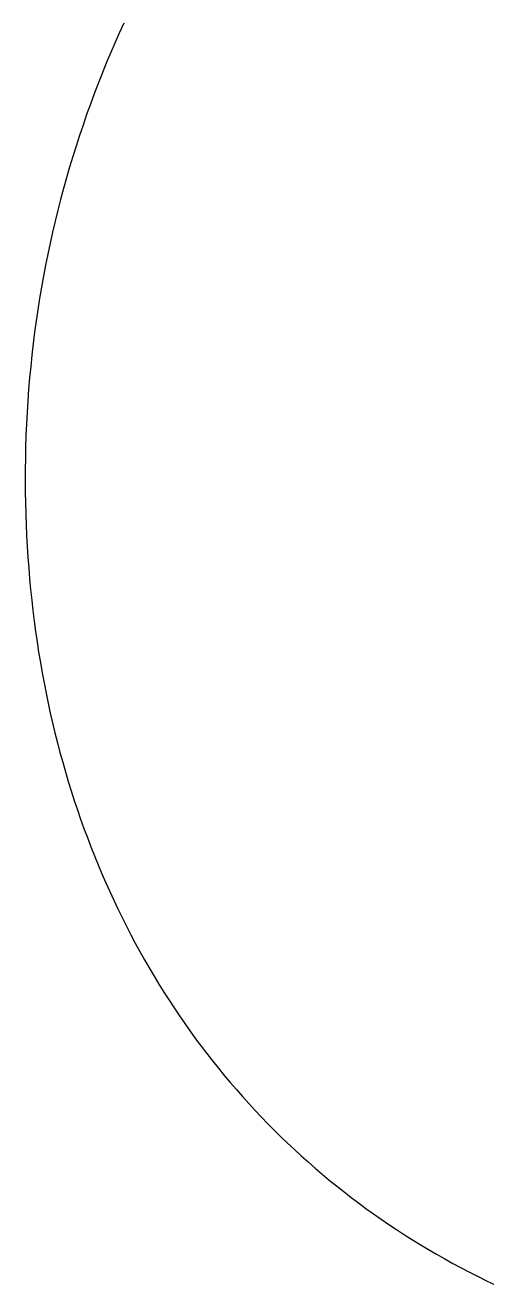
# Model space of a CAD drawing. Extents: x 0 to 841, y 0 to 594.
# Drawn here: x 796.04 to 798.37, y 53.41 to 59.78 of the extents above; entities that cross this region are included whole.
import ezdxf

# ---------------------------------------------------------------- set-up
doc = ezdxf.new("R2010")
doc.units = 0
doc.layers.add('Z-Zz_10_20_45-Z-P_CadLogoAecom', color=7, linetype='Continuous')

# ---------------------------------------------------------------- blocks, each defined once
blk = doc.blocks.new('AECOM_LogoColour')
at = {"layer": 'Z-Zz_10_20_45-Z-P_CadLogoAecom'}
for p, q in [((1.24132, 0.6005), (1.24011, 0.59784)), ((1.24011, 0.59784), (1.23893, 0.59516)), ((1.23893, 0.59516), (1.23777, 0.59247)), ((1.23777, 0.59247), (1.23664, 0.58976)), ((1.23554, 0.58704), (1.23446, 0.5843)), ((1.23664, 0.58976), (1.23554, 0.58704)), ((1.23446, 0.5843), (1.23341, 0.58155)), ((1.23341, 0.58155), (1.23239, 0.57879)), ((1.23239, 0.57879), (1.2314, 0.57601)), ((1.2314, 0.57601), (1.23043, 0.57321)), ((1.22949, 0.5704), (1.22858, 0.56758)), ((1.23043, 0.57321), (1.22949, 0.5704)), ((1.22858, 0.56758), (1.22769, 0.56475)), ((1.22769, 0.56475), (1.22684, 0.5619)), ((1.22684, 0.5619), (1.22601, 0.55904)), ((1.22601, 0.55904), (1.22521, 0.55617)), ((1.22444, 0.55328), (1.2237, 0.55038)), ((1.22521, 0.55617), (1.22444, 0.55328)), ((1.2237, 0.55038), (1.22298, 0.54747)), ((1.22298, 0.54747), (1.2223, 0.54455)), ((1.2223, 0.54455), (1.22164, 0.54161)), ((1.22164, 0.54161), (1.22102, 0.53866)), ((1.22102, 0.53866), (1.22042, 0.5357)), ((1.22042, 0.5357), (1.21986, 0.53273)), ((1.21932, 0.52975), (1.21882, 0.52676)), ((1.21986, 0.53273), (1.21932, 0.52975)), ((1.21882, 0.52676), (1.21834, 0.52376)), ((1.21834, 0.52376), (1.2179, 0.52074)), ((1.2179, 0.52074), (1.21748, 0.51772)), ((1.21748, 0.51772), (1.2171, 0.51468)), ((1.2171, 0.51468), (1.21675, 0.51163)), ((1.21675, 0.51163), (1.21643, 0.50858)), ((1.21643, 0.50858), (1.21614, 0.50551)), ((1.21614, 0.50551), (1.21588, 0.50244)), ((1.21565, 0.49935), (1.21546, 0.49626)), ((1.21588, 0.50244), (1.21565, 0.49935)), ((1.21546, 0.49626), (1.2153, 0.49315)), ((1.2153, 0.49315), (1.21517, 0.49004)), ((1.21517, 0.49004), (1.21507, 0.48699)), ((1.21507, 0.48699), (1.21501, 0.48398)), ((1.21501, 0.48398), (1.21497, 0.48098)), ((1.21497, 0.48098), (1.21496, 0.478)), ((1.21496, 0.478), (1.21498, 0.47502)), ((1.21498, 0.47502), (1.21502, 0.47206)), ((1.21502, 0.47206), (1.2151, 0.46912)), ((1.2151, 0.46912), (1.2152, 0.46618)), ((1.2152, 0.46618), (1.21533, 0.46326)), ((1.21533, 0.46326), (1.21549, 0.46035)), ((1.21549, 0.46035), (1.21567, 0.45746)), ((1.21567, 0.45746), (1.21589, 0.45458)), ((1.21589, 0.45458), (1.21613, 0.45172)), ((1.21613, 0.45172), (1.21639, 0.44886)), ((1.21639, 0.44886), (1.21669, 0.44603)), ((1.21669, 0.44603), (1.21701, 0.4432)), ((1.21701, 0.4432), (1.21735, 0.44039)), ((1.21735, 0.44039), (1.21773, 0.4376)), ((1.21773, 0.4376), (1.21813, 0.43482)), ((1.21813, 0.43482), (1.21856, 0.43205)), ((1.21856, 0.43205), (1.21901, 0.4293)), ((1.21901, 0.4293), (1.21949, 0.42656)), ((1.21949, 0.42656), (1.22, 0.42384)), ((1.22, 0.42384), (1.22053, 0.42113)), ((1.22053, 0.42113), (1.22109, 0.41844)), ((1.22109, 0.41844), (1.22168, 0.41577)), ((1.22168, 0.41577), (1.22229, 0.41311)), ((1.22229, 0.41311), (1.22292, 0.41046)), ((1.22292, 0.41046), (1.22359, 0.40783)), ((1.22359, 0.40783), (1.22427, 0.40522)), ((1.22427, 0.40522), (1.22499, 0.40262)), ((1.22499, 0.40262), (1.22573, 0.40004)), ((1.22573, 0.40004), (1.22649, 0.39747)), ((1.22649, 0.39747), (1.22728, 0.39492)), ((1.22728, 0.39492), (1.22809, 0.39239)), ((1.22809, 0.39239), (1.22893, 0.38987)), ((1.22893, 0.38987), (1.22979, 0.38737)), ((1.22979, 0.38737), (1.23068, 0.38489)), ((1.23068, 0.38489), (1.23159, 0.38242)), ((1.23159, 0.38242), (1.23253, 0.37997)), ((1.23253, 0.37997), (1.23349, 0.37754)), ((1.23349, 0.37754), (1.23448, 0.37512)), ((1.23448, 0.37512), (1.23548, 0.37273)), ((1.23548, 0.37273), (1.23652, 0.37035)), ((1.23652, 0.37035), (1.23758, 0.36798)), ((1.23758, 0.36798), (1.23866, 0.36564)), ((1.23866, 0.36564), (1.23976, 0.36331)), ((1.23976, 0.36331), (1.24089, 0.361)), ((1.24089, 0.361), (1.24204, 0.35871)), ((1.24204, 0.35871), (1.24322, 0.35643)), ((1.24322, 0.35643), (1.24442, 0.35418)), ((1.24442, 0.35418), (1.24564, 0.35194)), ((1.24564, 0.35194), (1.24688, 0.34972)), ((1.24688, 0.34972), (1.24815, 0.34752)), ((1.24815, 0.34752), (1.24944, 0.34534)), ((1.24944, 0.34534), (1.25075, 0.34318)), ((1.25075, 0.34318), (1.25209, 0.34104)), ((1.25209, 0.34104), (1.25345, 0.33891)), ((1.25345, 0.33891), (1.25483, 0.3368)), ((1.25483, 0.3368), (1.25623, 0.33472)), ((1.25623, 0.33472), (1.25766, 0.33265)), ((1.25766, 0.33265), (1.2591, 0.3306)), ((1.2591, 0.3306), (1.26057, 0.32858)), ((1.26057, 0.32858), (1.26206, 0.32657)), ((1.26206, 0.32657), (1.26358, 0.32458)), ((1.26358, 0.32458), (1.26511, 0.32261)), ((1.26511, 0.32261), (1.26667, 0.32066)), ((1.26667, 0.32066), (1.26825, 0.31874)), ((1.26825, 0.31874), (1.26985, 0.31683)), ((1.26985, 0.31683), (1.27147, 0.31494)), ((1.27147, 0.31494), (1.27311, 0.31308)), ((1.27311, 0.31308), (1.27477, 0.31123)), ((1.27477, 0.31123), (1.27645, 0.30941)), ((1.27645, 0.30941), (1.27816, 0.3076)), ((1.27816, 0.3076), (1.27988, 0.30582)), ((1.27988, 0.30582), (1.28163, 0.30406)), ((1.28163, 0.30406), (1.2834, 0.30232)), ((1.2834, 0.30232), (1.28518, 0.3006)), ((1.28518, 0.3006), (1.28699, 0.2989)), ((1.28699, 0.2989), (1.28882, 0.29722)), ((1.28882, 0.29722), (1.29066, 0.29557)), ((1.29066, 0.29557), (1.29253, 0.29394)), ((1.29253, 0.29394), (1.29442, 0.29232)), ((1.29442, 0.29232), (1.29633, 0.29074)), ((1.29633, 0.29074), (1.29825, 0.28917)), ((1.29825, 0.28917), (1.3002, 0.28763)), ((1.3002, 0.28763), (1.30216, 0.2861)), ((1.30216, 0.2861), (1.30415, 0.28461)), ((1.30415, 0.28461), (1.30615, 0.28313)), ((1.30615, 0.28313), (1.30818, 0.28168)), ((1.30818, 0.28168), (1.31022, 0.28025)), ((1.31022, 0.28025), (1.31228, 0.27884)), ((1.31228, 0.27884), (1.31436, 0.27745)), ((1.31436, 0.27745), (1.31646, 0.27609)), ((1.31646, 0.27609), (1.31858, 0.27475)), ((1.31858, 0.27475), (1.32071, 0.27344)), ((1.32071, 0.27344), (1.32287, 0.27215)), ((1.32287, 0.27215), (1.32504, 0.27088)), ((1.32504, 0.27088), (1.32723, 0.26964)), ((1.32723, 0.26964), (1.32944, 0.26842)), ((1.32944, 0.26842), (1.33167, 0.26722)), ((1.33167, 0.26722), (1.33391, 0.26605)), ((1.33391, 0.26605), (1.33617, 0.26491)), ((1.33617, 0.26491), (1.33845, 0.26378)), ((1.33845, 0.26378), (1.34075, 0.26269))]:
    blk.add_line(p, q, dxfattribs=at)
blk.add_lwpolyline([(1.24132, 0.6005), (1.24011, 0.59784), (1.23893, 0.59516), (1.23777, 0.59247), (1.23664, 0.58976), (1.23554, 0.58704), (1.23446, 0.5843), (1.23341, 0.58155), (1.23239, 0.57879), (1.2314, 0.57601), (1.23043, 0.57321), (1.22949, 0.5704), (1.22858, 0.56758), (1.22769, 0.56475), (1.22684, 0.5619), (1.22601, 0.55904), (1.22521, 0.55617), (1.22444, 0.55328), (1.2237, 0.55038), (1.22298, 0.54747), (1.2223, 0.54455), (1.22164, 0.54161), (1.22102, 0.53866), (1.22042, 0.5357), (1.21986, 0.53273), (1.21932, 0.52975), (1.21882, 0.52676), (1.21834, 0.52376), (1.2179, 0.52074), (1.21748, 0.51772), (1.2171, 0.51468), (1.21675, 0.51163), (1.21643, 0.50858), (1.21614, 0.50551), (1.21588, 0.50244), (1.21565, 0.49935), (1.21546, 0.49626), (1.2153, 0.49315), (1.21517, 0.49004), (1.21507, 0.48699), (1.21501, 0.48398), (1.21497, 0.48098), (1.21496, 0.478), (1.21498, 0.47502), (1.21502, 0.47206), (1.2151, 0.46912), (1.2152, 0.46618), (1.21533, 0.46326), (1.21549, 0.46035), (1.21567, 0.45746), (1.21589, 0.45458), (1.21613, 0.45172), (1.21639, 0.44886), (1.21669, 0.44603), (1.21701, 0.4432), (1.21735, 0.44039), (1.21773, 0.4376), (1.21813, 0.43482), (1.21856, 0.43205), (1.21901, 0.4293), (1.21949, 0.42656), (1.22, 0.42384), (1.22053, 0.42113), (1.22109, 0.41844), (1.22168, 0.41577), (1.22229, 0.41311), (1.22292, 0.41046), (1.22359, 0.40783), (1.22427, 0.40522), (1.22499, 0.40262), (1.22573, 0.40004), (1.22649, 0.39747), (1.22728, 0.39492), (1.22809, 0.39239), (1.22893, 0.38987), (1.22979, 0.38737), (1.23068, 0.38489), (1.23159, 0.38242), (1.23253, 0.37997), (1.23349, 0.37754), (1.23448, 0.37512), (1.23548, 0.37273), (1.23652, 0.37035), (1.23758, 0.36798), (1.23866, 0.36564), (1.23976, 0.36331), (1.24089, 0.361), (1.24204, 0.35871), (1.24322, 0.35643), (1.24442, 0.35418), (1.24564, 0.35194), (1.24688, 0.34972), (1.24815, 0.34752), (1.24944, 0.34534), (1.25075, 0.34318), (1.25209, 0.34104), (1.25345, 0.33891), (1.25483, 0.3368), (1.25623, 0.33472), (1.25766, 0.33265), (1.2591, 0.3306), (1.26057, 0.32858), (1.26206, 0.32657), (1.26358, 0.32458), (1.26511, 0.32261), (1.26667, 0.32066), (1.26825, 0.31874), (1.26985, 0.31683), (1.27147, 0.31494), (1.27311, 0.31308), (1.27477, 0.31123), (1.27645, 0.30941), (1.27816, 0.3076), (1.27988, 0.30582), (1.28163, 0.30406), (1.2834, 0.30232), (1.28518, 0.3006), (1.28699, 0.2989), (1.28882, 0.29722), (1.29066, 0.29557), (1.29253, 0.29394), (1.29442, 0.29232), (1.29633, 0.29074), (1.29825, 0.28917), (1.3002, 0.28763), (1.30216, 0.2861), (1.30415, 0.28461), (1.30615, 0.28313), (1.30818, 0.28168), (1.31022, 0.28025), (1.31228, 0.27884), (1.31436, 0.27745), (1.31646, 0.27609), (1.31858, 0.27475), (1.32071, 0.27344), (1.32287, 0.27215), (1.32504, 0.27088), (1.32723, 0.26964), (1.32944, 0.26842), (1.33167, 0.26722), (1.33391, 0.26605), (1.33617, 0.26491), (1.33845, 0.26378), (1.34075, 0.26269)], dxfattribs=at)
blk = doc.blocks.new('AECOM_TitleBlock_A1v')
at = {"layer": 'Z-Zz_10_20_45-Z-P_CadLogoAecom', "xscale": 18.91000405210697, "yscale": 18.91000405210697}
blk.add_blockref('AECOM_LogoColour', (773.0608, 48.4377), dxfattribs=at)

msp = doc.modelspace()

# ---------------------------------------------------------------- block references
msp.add_blockref('AECOM_TitleBlock_A1v', (0, 0))

doc.saveas('drawing.dxf')
